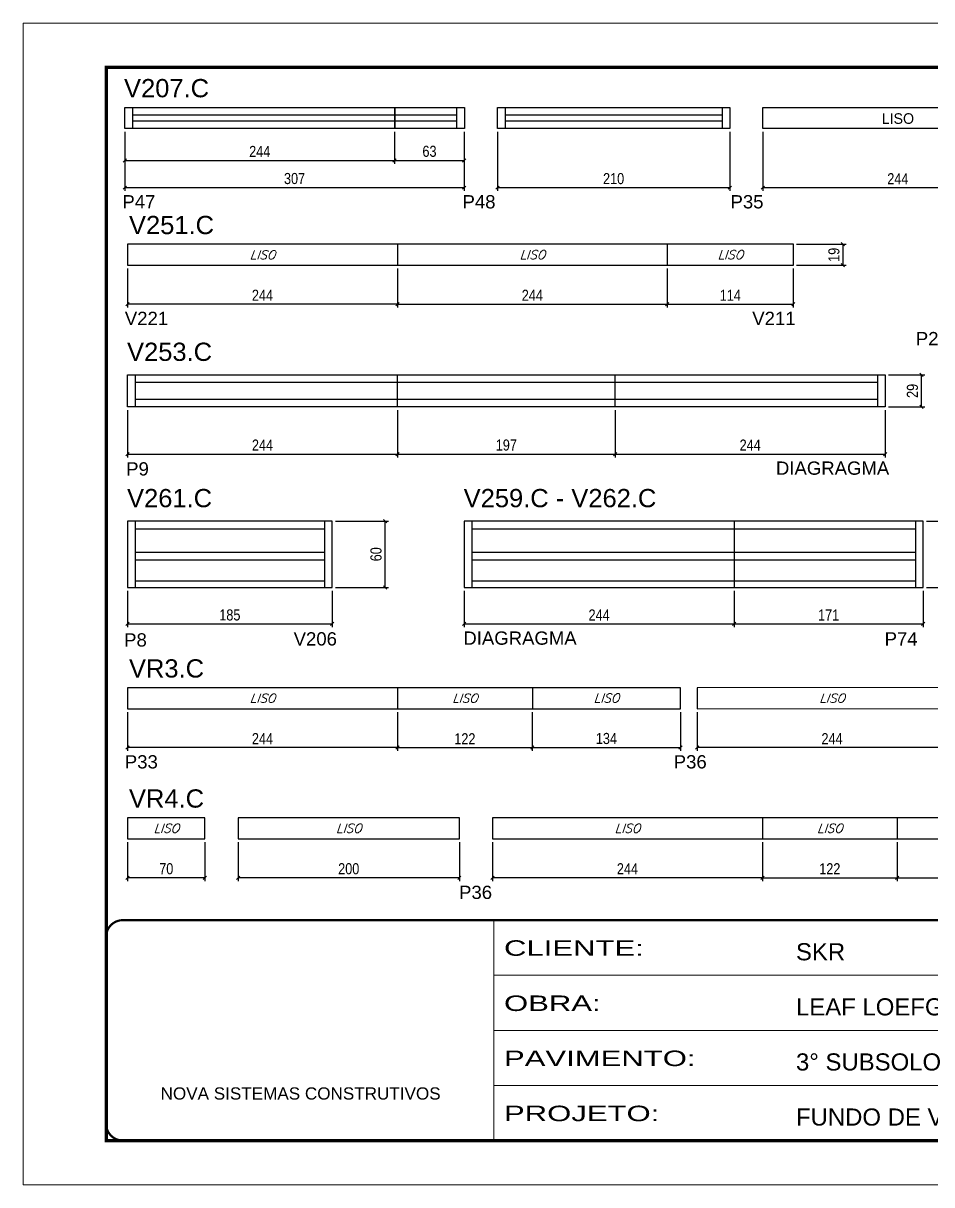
# Model space of a CAD drawing. Header units: millimetres. Extents: x 1959 to 8212, y 239 to 4735.
# Drawn here: x 6727 to 7549, y 2537 to 3587 of the extents above; entities that cross this region are included whole.
import ezdxf
from ezdxf.enums import TextEntityAlignment as Align

# ---------------------------------------------------------------- set-up
doc = ezdxf.new("R2010")
doc.units = ezdxf.units.MM
doc.linetypes.add('CONTINUO', pattern=[0])
doc.linetypes.add('DASHED', pattern=[0.75, 0.5, -0.25])
for name, color, linetype in [('5', 5, 'Continuous'), ('COTA', 241, 'Continuous'), ('NOMENCLATURA', 7, 'Continuous'), ('Painéis', 200, 'Continuous'), ('SARR_2.2x7', 40, 'Continuous'), ('texto', 7, 'Continuous')]:
    doc.layers.add(name, color=color, linetype=linetype)
for name, color, linetype, lineweight in [('CARIMBO', 255, 'Continuous', 9), ('Folhas', 255, 'Continuous', 9), ('SARRAFO DE PRESSAO', 251, 'DASHED', 9)]:
    doc.layers.add(name, color=color, linetype=linetype, lineweight=lineweight)
doc.styles.add('ARIAL', font='arial.ttf')
doc.styles.add('COTA TECNICA', font='techl___.ttf', dxfattribs={"height": 10})
doc.styles.add('COTA TECNICA-50', font='techl___.ttf', dxfattribs={"height": 10})
doc.styles.add('ROMANS', font='romans.shx')
doc.styles.get("Standard").update_dxf_attribs({"font": 'arial.ttf'})
doc.styles.add('Tecnologia', font='')
doc.styles.get('Tecnologia').set_extended_font_data('Forgotten Futurist')
doc.dimstyles.new('COTA PAINEL-50', dxfattribs={"dimtxt": 10, "dimasz": 3, "dimexe": 3, "dimexo": 3, "dimgap": 3, "dimtad": 1, "dimdec": 1, "dimzin": 12, "dimdsep": 46, "dimtxsty": 'COTA TECNICA-50', "dimblk1": 'OBLIQUE', "dimblk2": 'OBLIQUE', "dimsah": 1, "dimcen": 0.9, "dimclrd": 4, "dimclre": 4, "dimclrt": 240, "dimadec": 1, "dimazin": 3, "dimtfac": 1, "dimtdec": 1, "dimtmove": 0, "dimatfit": 3, "dimfxl": 1, "dimtolj": 1, "dimtzin": 12, "dimarcsym": 0})
doc.dimstyles.new('PAINEL', dxfattribs={"dimtxt": 10, "dimasz": 3, "dimexe": 3, "dimexo": 3, "dimgap": 3, "dimtad": 1, "dimdec": 1, "dimzin": 12, "dimdsep": 46, "dimtxsty": 'COTA TECNICA', "dimblk1": 'OBLIQUE', "dimblk2": 'OBLIQUE', "dimsah": 1, "dimcen": 0.9, "dimclrd": 4, "dimclre": 4, "dimclrt": 240, "dimadec": 1, "dimazin": 3, "dimtfac": 1, "dimtdec": 1, "dimtmove": 0, "dimatfit": 3, "dimfxl": 1, "dimtolj": 1, "dimtzin": 12, "dimarcsym": 0})

# ---------------------------------------------------------------- blocks, each defined once
blk = doc.blocks.new('9999999999')
at = {"color": 30, "linetype": 'CONTINUO'}
for p, q in [((98564.6, 34230.2), (98564.6, 34429.4)), ((98564.6, 34379.6), (99584, 34379.6)), ((98564.6, 34329.8), (99488, 34329.8)), ((98564.6, 34280), (99488, 34280))]:
    blk.add_line(p, q, dxfattribs=at)
at = {"color": 30, "linetype": 'CONTINUO', "const_width": 2}
blk.add_lwpolyline([(99584, 34230.2), (99584, 34414.4, 0.414214), (99569, 34429.4), (98229, 34429.4, 0.414214), (98214, 34414.4), (98214, 34245.2, 0.414214), (98229, 34230.2), (99584, 34230.2)], format="xyb", dxfattribs=at)
at = {"layer": 'Folhas'}
blk.add_lwpolyline([(98139, 34190.2), (99624, 34190.2), (99624, 35240.2), (98139, 35240.2)], close=True, dxfattribs=at)
at = {"layer": 'Folhas', "color": 30, "const_width": 3}
blk.add_lwpolyline([(98214, 34230.2), (99584, 34230.2), (99584, 35200.2), (98214, 35200.2)], close=True, dxfattribs=at)
at = {"color": 7, "linetype": 'Continuous', "ltscale": 5, "style": 'ARIAL'}
for s, height, p in [('SKR', 15.48, (98837.7, 34393.1)), ('LEAF LOEFGREN', 15.483, (98837.7, 34343.3)), ('3° SUBSOLO', 15.48, (98837.7, 34293.5)), ('NOVA SISTEMAS CONSTRUTIVOS', 11.059, (98263.2, 34267.2)), ('FUNDO DE VIGAS', 15.483, (98837.7, 34243.7))]:
    blk.add_text(s, height=height, dxfattribs=at).set_placement(p)
at = {"layer": 'Folhas', "color": 7, "style": 'Tecnologia', "width": 1.5}
for s, p in [('CLIENTE:', (98573.7, 34397.2)), ('OBRA:', (98573.7, 34347.3)), ('PAVIMENTO:', (98573.7, 34297.5)), ('PROJETO:', (98573.7, 34247.7))]:
    blk.add_text(s, height=14, dxfattribs=at).set_placement(p)
blk = doc.blocks.new('_Oblique')
at = {"color": 0, "linetype": 'ByBlock', "lineweight": -2}
blk.add_line((-0.5, -0.5), (0.5, 0.5), dxfattribs=at)
blk = doc.blocks.new('*D100')
at = {"layer": 'COTA', "color": 4, "linetype": 'ByBlock', "lineweight": -2, "transparency": 16777216}
for p, q in [((7156.1, 3488.5), (7156.1, 3435)), ((7366.1, 3488.5), (7366.1, 3435)), ((7156.1, 3438), (7366.1, 3438))]:
    blk.add_line(p, q, dxfattribs=at)
at = {"layer": 'Defpoints', "color": 0, "linetype": 'ByBlock', "transparency": 16777216}
for p in [(7156.1, 3491.5), (7366.1, 3491.5), (7366.1, 3438)]:
    blk.add_point(p, dxfattribs=at)
at = {"layer": 'COTA', "color": 4, "linetype": 'ByBlock', "lineweight": -2, "transparency": 16777216, "xscale": 3, "yscale": 3, "zscale": 3, "rotation": 180}
blk.add_blockref('_Oblique', (7156.1, 3438), dxfattribs=at)
at = {"layer": 'COTA', "color": 4, "linetype": 'ByBlock', "lineweight": -2, "transparency": 16777216, "xscale": 3, "yscale": 3, "zscale": 3}
blk.add_blockref('_Oblique', (7366.1, 3438), dxfattribs=at)
at = {"layer": 'COTA', "color": 240, "linetype": 'ByBlock', "transparency": 16777216, "insert": (7261.1, 3446.1), "char_height": 10, "attachment_point": 5, "style": 'COTA TECNICA-50'}
blk.add_mtext('\\A1;210', dxfattribs=at)
blk = doc.blocks.new('*D101')
at = {"layer": 'COTA', "color": 4, "linetype": 'ByBlock', "lineweight": -2, "transparency": 16777216}
for p, q in [((7396.1, 3488.5), (7396.1, 3435)), ((7640.1, 3488.5), (7640.1, 3435)), ((7396.1, 3438), (7640.1, 3438))]:
    blk.add_line(p, q, dxfattribs=at)
at = {"layer": 'Defpoints', "color": 0, "linetype": 'ByBlock', "transparency": 16777216}
for p in [(7396.1, 3491.5), (7640.1, 3491.5), (7640.1, 3438)]:
    blk.add_point(p, dxfattribs=at)
at = {"layer": 'COTA', "color": 4, "linetype": 'ByBlock', "lineweight": -2, "transparency": 16777216, "xscale": 3, "yscale": 3, "zscale": 3, "rotation": 180}
blk.add_blockref('_Oblique', (7396.1, 3438), dxfattribs=at)
at = {"layer": 'COTA', "color": 4, "linetype": 'ByBlock', "lineweight": -2, "transparency": 16777216, "xscale": 3, "yscale": 3, "zscale": 3}
blk.add_blockref('_Oblique', (7640.1, 3438), dxfattribs=at)
at = {"layer": 'COTA', "color": 240, "linetype": 'ByBlock', "transparency": 16777216, "insert": (7518.1, 3446.1), "char_height": 10, "attachment_point": 5, "style": 'COTA TECNICA-50'}
blk.add_mtext('\\A1;244', dxfattribs=at)
blk = doc.blocks.new('*D103')
at = {"layer": 'COTA', "color": 4, "linetype": 'ByBlock', "lineweight": -2, "transparency": 16777216}
for p, q in [((6819.1, 3488.5), (6819.1, 3459.6)), ((7063.1, 3488.5), (7063.1, 3459.6)), ((6819.1, 3462.6), (7063.1, 3462.6))]:
    blk.add_line(p, q, dxfattribs=at)
at = {"layer": 'Defpoints', "color": 0, "linetype": 'ByBlock', "transparency": 16777216}
for p in [(6819.1, 3491.5), (7063.1, 3491.5), (7063.1, 3462.6)]:
    blk.add_point(p, dxfattribs=at)
at = {"layer": 'COTA', "color": 4, "linetype": 'ByBlock', "lineweight": -2, "transparency": 16777216, "xscale": 3, "yscale": 3, "zscale": 3, "rotation": 180}
blk.add_blockref('_Oblique', (6819.1, 3462.6), dxfattribs=at)
at = {"layer": 'COTA', "color": 4, "linetype": 'ByBlock', "lineweight": -2, "transparency": 16777216, "xscale": 3, "yscale": 3, "zscale": 3}
blk.add_blockref('_Oblique', (7063.1, 3462.6), dxfattribs=at)
at = {"layer": 'COTA', "color": 240, "linetype": 'ByBlock', "transparency": 16777216, "insert": (6941.1, 3470.7), "char_height": 10, "attachment_point": 5, "style": 'COTA TECNICA-50'}
blk.add_mtext('\\A1;244', dxfattribs=at)
blk = doc.blocks.new('*D104')
at = {"layer": 'COTA', "color": 4, "linetype": 'ByBlock', "lineweight": -2, "transparency": 16777216}
for p, q in [((7063.1, 3488.5), (7063.1, 3459.6)), ((7126.1, 3488.5), (7126.1, 3459.6)), ((7063.1, 3462.6), (7126.1, 3462.6))]:
    blk.add_line(p, q, dxfattribs=at)
at = {"layer": 'Defpoints', "color": 0, "linetype": 'ByBlock', "transparency": 16777216}
for p in [(7063.1, 3491.5), (7126.1, 3491.5), (7126.1, 3462.6)]:
    blk.add_point(p, dxfattribs=at)
at = {"layer": 'COTA', "color": 4, "linetype": 'ByBlock', "lineweight": -2, "transparency": 16777216, "xscale": 3, "yscale": 3, "zscale": 3, "rotation": 180}
blk.add_blockref('_Oblique', (7063.1, 3462.6), dxfattribs=at)
at = {"layer": 'COTA', "color": 4, "linetype": 'ByBlock', "lineweight": -2, "transparency": 16777216, "xscale": 3, "yscale": 3, "zscale": 3}
blk.add_blockref('_Oblique', (7126.1, 3462.6), dxfattribs=at)
at = {"layer": 'COTA', "color": 240, "linetype": 'ByBlock', "transparency": 16777216, "insert": (7094.6, 3470.8), "char_height": 10, "attachment_point": 5, "style": 'COTA TECNICA-50'}
blk.add_mtext('\\A1;63', dxfattribs=at)
blk = doc.blocks.new('*D106')
at = {"layer": 'COTA', "color": 4, "lineweight": -2, "transparency": 16777216}
for p, q in [((6819.1, 3488.5), (6819.1, 3435)), ((7126.1, 3488.5), (7126.1, 3435)), ((6819.1, 3438), (7126.1, 3438))]:
    blk.add_line(p, q, dxfattribs=at)
at = {"layer": 'Defpoints', "color": 0, "transparency": 16777216}
for p in [(6819.1, 3491.5), (7126.1, 3491.5), (7126.1, 3438)]:
    blk.add_point(p, dxfattribs=at)
at = {"layer": 'COTA', "color": 4, "lineweight": -2, "transparency": 16777216, "xscale": 3, "yscale": 3, "zscale": 3, "rotation": 180}
blk.add_blockref('_Oblique', (6819.1, 3438), dxfattribs=at)
at = {"layer": 'COTA', "color": 4, "lineweight": -2, "transparency": 16777216, "xscale": 3, "yscale": 3, "zscale": 3}
blk.add_blockref('_Oblique', (7126.1, 3438), dxfattribs=at)
at = {"layer": 'COTA', "color": 240, "transparency": 16777216, "insert": (6972.6, 3446.2), "char_height": 10, "attachment_point": 5, "style": 'COTA TECNICA'}
blk.add_mtext('\\A1;307', dxfattribs=at)
blk = doc.blocks.new('*D118')
at = {"layer": 'COTA', "color": 4, "lineweight": -2, "transparency": 16777216}
for p, q in [((6821.6, 3364.8), (6821.6, 3329.6)), ((7065.6, 3364.8), (7065.6, 3329.6)), ((7065.6, 3332.6), (6821.6, 3332.6))]:
    blk.add_line(p, q, dxfattribs=at)
at = {"layer": 'Defpoints', "color": 0, "transparency": 16777216}
for p in [(6821.6, 3367.8), (7065.6, 3367.8), (6821.6, 3332.6)]:
    blk.add_point(p, dxfattribs=at)
at = {"layer": 'COTA', "color": 4, "lineweight": -2, "transparency": 16777216, "xscale": 3, "yscale": 3, "zscale": 3, "rotation": 180}
blk.add_blockref('_Oblique', (6821.6, 3332.6), dxfattribs=at)
at = {"layer": 'COTA', "color": 4, "lineweight": -2, "transparency": 16777216, "xscale": 3, "yscale": 3, "zscale": 3}
blk.add_blockref('_Oblique', (7065.6, 3332.6), dxfattribs=at)
at = {"layer": 'COTA', "color": 240, "transparency": 16777216, "insert": (6943.6, 3340.7), "char_height": 10, "attachment_point": 5, "style": 'COTA TECNICA'}
blk.add_mtext('\\A1;244', dxfattribs=at)
blk = doc.blocks.new('*D119')
at = {"layer": 'COTA', "color": 4, "lineweight": -2, "transparency": 16777216}
for p, q in [((7065.6, 3364.8), (7065.6, 3329.6)), ((7309.6, 3364.8), (7309.6, 3329.6)), ((7065.6, 3332.6), (7309.6, 3332.6))]:
    blk.add_line(p, q, dxfattribs=at)
at = {"layer": 'Defpoints', "color": 0, "transparency": 16777216}
for p in [(7065.6, 3367.8), (7309.6, 3367.8), (7309.6, 3332.6)]:
    blk.add_point(p, dxfattribs=at)
at = {"layer": 'COTA', "color": 4, "lineweight": -2, "transparency": 16777216, "xscale": 3, "yscale": 3, "zscale": 3, "rotation": 180}
blk.add_blockref('_Oblique', (7065.6, 3332.6), dxfattribs=at)
at = {"layer": 'COTA', "color": 4, "lineweight": -2, "transparency": 16777216, "xscale": 3, "yscale": 3, "zscale": 3}
blk.add_blockref('_Oblique', (7309.6, 3332.6), dxfattribs=at)
at = {"layer": 'COTA', "color": 240, "transparency": 16777216, "insert": (7187.6, 3340.7), "char_height": 10, "attachment_point": 5, "style": 'COTA TECNICA'}
blk.add_mtext('\\A1;244', dxfattribs=at)
blk = doc.blocks.new('*D120')
at = {"layer": 'COTA', "color": 4, "lineweight": -2, "transparency": 16777216}
for p, q in [((7309.6, 3364.8), (7309.6, 3329.6)), ((7423.6, 3364.8), (7423.6, 3329.6)), ((7309.6, 3332.6), (7423.6, 3332.6))]:
    blk.add_line(p, q, dxfattribs=at)
at = {"layer": 'Defpoints', "color": 0, "transparency": 16777216}
for p in [(7309.6, 3367.8), (7423.6, 3367.8), (7423.6, 3332.6)]:
    blk.add_point(p, dxfattribs=at)
at = {"layer": 'COTA', "color": 4, "lineweight": -2, "transparency": 16777216, "xscale": 3, "yscale": 3, "zscale": 3, "rotation": 180}
blk.add_blockref('_Oblique', (7309.6, 3332.6), dxfattribs=at)
at = {"layer": 'COTA', "color": 4, "lineweight": -2, "transparency": 16777216, "xscale": 3, "yscale": 3, "zscale": 3}
blk.add_blockref('_Oblique', (7423.6, 3332.6), dxfattribs=at)
at = {"layer": 'COTA', "color": 240, "transparency": 16777216, "insert": (7366.6, 3340.7), "char_height": 10, "attachment_point": 5, "style": 'COTA TECNICA'}
blk.add_mtext('\\A1;114', dxfattribs=at)
blk = doc.blocks.new('*D121')
at = {"layer": 'COTA', "color": 4, "lineweight": -2, "transparency": 16777216}
for p, q in [((7426.6, 3386.8), (7471.4, 3386.8)), ((7468.4, 3386.8), (7468.4, 3367.8)), ((7426.6, 3367.8), (7471.4, 3367.8))]:
    blk.add_line(p, q, dxfattribs=at)
at = {"layer": 'Defpoints', "color": 0, "transparency": 16777216}
for p in [(7423.6, 3386.8), (7423.6, 3367.8), (7468.4, 3367.8)]:
    blk.add_point(p, dxfattribs=at)
at = {"layer": 'COTA', "color": 4, "lineweight": -2, "transparency": 16777216, "xscale": 3, "yscale": 3, "zscale": 3}
for p, rotation in [((7468.4, 3386.8), 90), ((7468.4, 3367.8), 270)]:
    blk.add_blockref('_Oblique', p, dxfattribs=dict(at, rotation=rotation))
at = {"layer": 'COTA', "color": 240, "transparency": 16777216, "insert": (7460.3, 3377.3), "char_height": 10, "attachment_point": 5, "rotation": 90, "style": 'COTA TECNICA'}
blk.add_mtext('\\A1;19', dxfattribs=at)
blk = doc.blocks.new('*D128')
at = {"layer": 'COTA', "color": 4, "lineweight": -2, "transparency": 16777216}
for p, q in [((7509.6, 3268.8), (7542.4, 3268.8)), ((7539.4, 3239.8), (7539.4, 3268.8)), ((7509.6, 3239.8), (7542.4, 3239.8))]:
    blk.add_line(p, q, dxfattribs=at)
at = {"layer": 'Defpoints', "color": 0, "transparency": 16777216}
for p in [(7506.6, 3268.8), (7539.4, 3268.8), (7506.6, 3239.8)]:
    blk.add_point(p, dxfattribs=at)
at = {"layer": 'COTA', "color": 4, "lineweight": -2, "transparency": 16777216, "xscale": 3, "yscale": 3, "zscale": 3}
for p, rotation in [((7539.4, 3268.8), 90), ((7539.4, 3239.8), 270)]:
    blk.add_blockref('_Oblique', p, dxfattribs=dict(at, rotation=rotation))
at = {"layer": 'COTA', "color": 240, "transparency": 16777216, "insert": (7531.3, 3254.3), "char_height": 10, "attachment_point": 5, "rotation": 90, "style": 'COTA TECNICA'}
blk.add_mtext('\\A1;29', dxfattribs=at)
blk = doc.blocks.new('*D129')
at = {"layer": 'COTA', "color": 4, "lineweight": -2, "transparency": 16777216}
for p, q in [((6821.6, 3236.8), (6821.6, 3194.2)), ((7065.6, 3236.8), (7065.6, 3194.2)), ((6821.6, 3197.2), (7065.6, 3197.2))]:
    blk.add_line(p, q, dxfattribs=at)
at = {"layer": 'Defpoints', "color": 0, "transparency": 16777216}
for p in [(6821.6, 3239.8), (7065.6, 3239.8), (7065.6, 3197.2)]:
    blk.add_point(p, dxfattribs=at)
at = {"layer": 'COTA', "color": 4, "lineweight": -2, "transparency": 16777216, "xscale": 3, "yscale": 3, "zscale": 3, "rotation": 180}
blk.add_blockref('_Oblique', (6821.6, 3197.2), dxfattribs=at)
at = {"layer": 'COTA', "color": 4, "lineweight": -2, "transparency": 16777216, "xscale": 3, "yscale": 3, "zscale": 3}
blk.add_blockref('_Oblique', (7065.6, 3197.2), dxfattribs=at)
at = {"layer": 'COTA', "color": 240, "transparency": 16777216, "insert": (6943.6, 3205.3), "char_height": 10, "attachment_point": 5, "style": 'COTA TECNICA'}
blk.add_mtext('\\A1;244', dxfattribs=at)
blk = doc.blocks.new('*D131')
at = {"layer": 'COTA', "color": 4, "lineweight": -2, "transparency": 16777216}
for p, q in [((7065.6, 3236.8), (7065.6, 3194.2)), ((7262.6, 3236.8), (7262.6, 3194.2)), ((7065.6, 3197.2), (7262.6, 3197.2))]:
    blk.add_line(p, q, dxfattribs=at)
at = {"layer": 'Defpoints', "color": 0, "transparency": 16777216}
for p in [(7065.6, 3239.8), (7262.6, 3239.8), (7262.6, 3197.2)]:
    blk.add_point(p, dxfattribs=at)
at = {"layer": 'COTA', "color": 4, "lineweight": -2, "transparency": 16777216, "xscale": 3, "yscale": 3, "zscale": 3, "rotation": 180}
blk.add_blockref('_Oblique', (7065.6, 3197.2), dxfattribs=at)
at = {"layer": 'COTA', "color": 4, "lineweight": -2, "transparency": 16777216, "xscale": 3, "yscale": 3, "zscale": 3}
blk.add_blockref('_Oblique', (7262.6, 3197.2), dxfattribs=at)
at = {"layer": 'COTA', "color": 240, "transparency": 16777216, "insert": (7164.1, 3205.3), "char_height": 10, "attachment_point": 5, "style": 'COTA TECNICA'}
blk.add_mtext('\\A1;197', dxfattribs=at)
blk = doc.blocks.new('*D132')
at = {"layer": 'COTA', "color": 4, "lineweight": -2, "transparency": 16777216}
for p, q in [((7262.6, 3236.8), (7262.6, 3194.2)), ((7506.6, 3236.8), (7506.6, 3194.2)), ((7262.6, 3197.2), (7506.6, 3197.2))]:
    blk.add_line(p, q, dxfattribs=at)
at = {"layer": 'Defpoints', "color": 0, "transparency": 16777216}
for p in [(7262.6, 3239.8), (7506.6, 3239.8), (7506.6, 3197.2)]:
    blk.add_point(p, dxfattribs=at)
at = {"layer": 'COTA', "color": 4, "lineweight": -2, "transparency": 16777216, "xscale": 3, "yscale": 3, "zscale": 3, "rotation": 180}
blk.add_blockref('_Oblique', (7262.6, 3197.2), dxfattribs=at)
at = {"layer": 'COTA', "color": 4, "lineweight": -2, "transparency": 16777216, "xscale": 3, "yscale": 3, "zscale": 3}
blk.add_blockref('_Oblique', (7506.6, 3197.2), dxfattribs=at)
at = {"layer": 'COTA', "color": 240, "transparency": 16777216, "insert": (7384.6, 3205.3), "char_height": 10, "attachment_point": 5, "style": 'COTA TECNICA'}
blk.add_mtext('\\A1;244', dxfattribs=at)
blk = doc.blocks.new('*D137')
at = {"layer": 'COTA', "color": 4, "lineweight": -2, "transparency": 16777216}
for p, q in [((7009.6, 3136.6), (7057.4, 3136.6)), ((7054.4, 3076.6), (7054.4, 3136.6)), ((7009.6, 3076.6), (7057.4, 3076.6))]:
    blk.add_line(p, q, dxfattribs=at)
at = {"layer": 'Defpoints', "color": 0, "transparency": 16777216}
for p in [(7006.6, 3136.6), (7054.4, 3136.6), (7006.6, 3076.6)]:
    blk.add_point(p, dxfattribs=at)
at = {"layer": 'COTA', "color": 4, "lineweight": -2, "transparency": 16777216, "xscale": 3, "yscale": 3, "zscale": 3}
for p, rotation in [((7054.4, 3136.6), 90), ((7054.4, 3076.6), 270)]:
    blk.add_blockref('_Oblique', p, dxfattribs=dict(at, rotation=rotation))
at = {"layer": 'COTA', "color": 240, "transparency": 16777216, "insert": (7046.3, 3106.6), "char_height": 10, "attachment_point": 5, "rotation": 90, "style": 'COTA TECNICA'}
blk.add_mtext('\\A1;60', dxfattribs=at)
blk = doc.blocks.new('*D138')
at = {"layer": 'COTA', "color": 4, "linetype": 'ByBlock', "lineweight": -2, "transparency": 16777216}
for p, q in [((6821.6, 3073.6), (6821.6, 3040.6)), ((7006.6, 3073.6), (7006.6, 3040.6)), ((6821.6, 3043.6), (7006.6, 3043.6))]:
    blk.add_line(p, q, dxfattribs=at)
at = {"layer": 'Defpoints', "color": 0, "linetype": 'ByBlock', "transparency": 16777216}
for p in [(6821.6, 3076.6), (7006.6, 3076.6), (7006.6, 3043.6)]:
    blk.add_point(p, dxfattribs=at)
at = {"layer": 'COTA', "color": 4, "linetype": 'ByBlock', "lineweight": -2, "transparency": 16777216, "xscale": 3, "yscale": 3, "zscale": 3, "rotation": 180}
blk.add_blockref('_Oblique', (6821.6, 3043.6), dxfattribs=at)
at = {"layer": 'COTA', "color": 4, "linetype": 'ByBlock', "lineweight": -2, "transparency": 16777216, "xscale": 3, "yscale": 3, "zscale": 3}
blk.add_blockref('_Oblique', (7006.6, 3043.6), dxfattribs=at)
at = {"layer": 'COTA', "color": 240, "linetype": 'ByBlock', "transparency": 16777216, "insert": (6914.1, 3051.7), "char_height": 10, "attachment_point": 5, "style": 'COTA TECNICA-50'}
blk.add_mtext('\\A1;185', dxfattribs=at)
blk = doc.blocks.new('*D139')
at = {"layer": 'COTA', "color": 4, "lineweight": -2, "transparency": 16777216}
for p, q in [((7544, 3136.6), (7591.7, 3136.6)), ((7588.7, 3076.6), (7588.7, 3136.6)), ((7544, 3076.6), (7591.7, 3076.6))]:
    blk.add_line(p, q, dxfattribs=at)
at = {"layer": 'Defpoints', "color": 0, "transparency": 16777216}
for p in [(7541, 3136.6), (7588.7, 3136.6), (7541, 3076.6)]:
    blk.add_point(p, dxfattribs=at)
at = {"layer": 'COTA', "color": 4, "lineweight": -2, "transparency": 16777216, "xscale": 3, "yscale": 3, "zscale": 3}
for p, rotation in [((7588.7, 3136.6), 90), ((7588.7, 3076.6), 270)]:
    blk.add_blockref('_Oblique', p, dxfattribs=dict(at, rotation=rotation))
at = {"layer": 'COTA', "color": 240, "transparency": 16777216, "insert": (7580.6, 3106.6), "char_height": 10, "attachment_point": 5, "rotation": 90, "style": 'COTA TECNICA'}
blk.add_mtext('\\A1;60', dxfattribs=at)
blk = doc.blocks.new('*D140')
at = {"layer": 'COTA', "color": 4, "linetype": 'ByBlock', "lineweight": -2, "transparency": 16777216}
for p, q in [((7126, 3073.6), (7126, 3040.6)), ((7370, 3073.6), (7370, 3040.6)), ((7126, 3043.6), (7370, 3043.6))]:
    blk.add_line(p, q, dxfattribs=at)
at = {"layer": 'Defpoints', "color": 0, "linetype": 'ByBlock', "transparency": 16777216}
for p in [(7126, 3076.6), (7370, 3076.6), (7370, 3043.6)]:
    blk.add_point(p, dxfattribs=at)
at = {"layer": 'COTA', "color": 4, "linetype": 'ByBlock', "lineweight": -2, "transparency": 16777216, "xscale": 3, "yscale": 3, "zscale": 3, "rotation": 180}
blk.add_blockref('_Oblique', (7126, 3043.6), dxfattribs=at)
at = {"layer": 'COTA', "color": 4, "linetype": 'ByBlock', "lineweight": -2, "transparency": 16777216, "xscale": 3, "yscale": 3, "zscale": 3}
blk.add_blockref('_Oblique', (7370, 3043.6), dxfattribs=at)
at = {"layer": 'COTA', "color": 240, "linetype": 'ByBlock', "transparency": 16777216, "insert": (7248, 3051.7), "char_height": 10, "attachment_point": 5, "style": 'COTA TECNICA-50'}
blk.add_mtext('\\A1;244', dxfattribs=at)
blk = doc.blocks.new('*D141')
at = {"layer": 'COTA', "color": 4, "lineweight": -2, "transparency": 16777216}
for p, q in [((7370, 3073.6), (7370, 3040.6)), ((7541, 3073.6), (7541, 3040.6)), ((7370, 3043.6), (7541, 3043.6))]:
    blk.add_line(p, q, dxfattribs=at)
at = {"layer": 'Defpoints', "color": 0, "transparency": 16777216}
for p in [(7370, 3076.6), (7541, 3076.6), (7541, 3043.6)]:
    blk.add_point(p, dxfattribs=at)
at = {"layer": 'COTA', "color": 4, "lineweight": -2, "transparency": 16777216, "xscale": 3, "yscale": 3, "zscale": 3, "rotation": 180}
blk.add_blockref('_Oblique', (7370, 3043.6), dxfattribs=at)
at = {"layer": 'COTA', "color": 4, "lineweight": -2, "transparency": 16777216, "xscale": 3, "yscale": 3, "zscale": 3}
blk.add_blockref('_Oblique', (7541, 3043.6), dxfattribs=at)
at = {"layer": 'COTA', "color": 240, "transparency": 16777216, "insert": (7455.5, 3051.7), "char_height": 10, "attachment_point": 5, "style": 'COTA TECNICA'}
blk.add_mtext('\\A1;171', dxfattribs=at)
blk = doc.blocks.new('*D146')
at = {"layer": 'COTA', "color": 4, "lineweight": -2, "transparency": 16777216}
for p, q in [((6821.6, 2964), (6821.6, 2928.8)), ((7065.6, 2964), (7065.6, 2928.8)), ((7065.6, 2931.8), (6821.6, 2931.8))]:
    blk.add_line(p, q, dxfattribs=at)
at = {"layer": 'Defpoints', "color": 0, "transparency": 16777216}
for p in [(6821.6, 2967), (7065.6, 2967), (6821.6, 2931.8)]:
    blk.add_point(p, dxfattribs=at)
at = {"layer": 'COTA', "color": 4, "lineweight": -2, "transparency": 16777216, "xscale": 3, "yscale": 3, "zscale": 3, "rotation": 180}
blk.add_blockref('_Oblique', (6821.6, 2931.8), dxfattribs=at)
at = {"layer": 'COTA', "color": 4, "lineweight": -2, "transparency": 16777216, "xscale": 3, "yscale": 3, "zscale": 3}
blk.add_blockref('_Oblique', (7065.6, 2931.8), dxfattribs=at)
at = {"layer": 'COTA', "color": 240, "transparency": 16777216, "insert": (6943.6, 2939.9), "char_height": 10, "attachment_point": 5, "style": 'COTA TECNICA'}
blk.add_mtext('\\A1;244', dxfattribs=at)
blk = doc.blocks.new('*D147')
at = {"layer": 'COTA', "color": 4, "lineweight": -2, "transparency": 16777216}
for p, q in [((7065.6, 2964), (7065.6, 2928.8)), ((7187.6, 2964), (7187.6, 2928.8)), ((7065.6, 2931.8), (7187.6, 2931.8))]:
    blk.add_line(p, q, dxfattribs=at)
at = {"layer": 'Defpoints', "color": 0, "transparency": 16777216}
for p in [(7065.6, 2967), (7187.6, 2967), (7187.6, 2931.8)]:
    blk.add_point(p, dxfattribs=at)
at = {"layer": 'COTA', "color": 4, "lineweight": -2, "transparency": 16777216, "xscale": 3, "yscale": 3, "zscale": 3, "rotation": 180}
blk.add_blockref('_Oblique', (7065.6, 2931.8), dxfattribs=at)
at = {"layer": 'COTA', "color": 4, "lineweight": -2, "transparency": 16777216, "xscale": 3, "yscale": 3, "zscale": 3}
blk.add_blockref('_Oblique', (7187.6, 2931.8), dxfattribs=at)
at = {"layer": 'COTA', "color": 240, "transparency": 16777216, "insert": (7126.6, 2939.8), "char_height": 10, "attachment_point": 5, "style": 'COTA TECNICA'}
blk.add_mtext('\\A1;122', dxfattribs=at)
blk = doc.blocks.new('*D148')
at = {"layer": 'COTA', "color": 4, "lineweight": -2, "transparency": 16777216}
for p, q in [((7187.6, 2964), (7187.6, 2928.8)), ((7321.6, 2964), (7321.6, 2928.8)), ((7187.6, 2931.8), (7321.6, 2931.8))]:
    blk.add_line(p, q, dxfattribs=at)
at = {"layer": 'Defpoints', "color": 0, "transparency": 16777216}
for p in [(7187.6, 2967), (7321.6, 2967), (7321.6, 2931.8)]:
    blk.add_point(p, dxfattribs=at)
at = {"layer": 'COTA', "color": 4, "lineweight": -2, "transparency": 16777216, "xscale": 3, "yscale": 3, "zscale": 3, "rotation": 180}
blk.add_blockref('_Oblique', (7187.6, 2931.8), dxfattribs=at)
at = {"layer": 'COTA', "color": 4, "lineweight": -2, "transparency": 16777216, "xscale": 3, "yscale": 3, "zscale": 3}
blk.add_blockref('_Oblique', (7321.6, 2931.8), dxfattribs=at)
at = {"layer": 'COTA', "color": 240, "transparency": 16777216, "insert": (7254.6, 2940), "char_height": 10, "attachment_point": 5, "style": 'COTA TECNICA'}
blk.add_mtext('\\A1;134', dxfattribs=at)
blk = doc.blocks.new('*D149')
at = {"layer": 'COTA', "color": 4, "lineweight": -2, "transparency": 16777216}
for p, q in [((7336.6, 2964), (7336.6, 2928.8)), ((7580.6, 2964), (7580.6, 2928.8)), ((7580.6, 2931.8), (7336.6, 2931.8))]:
    blk.add_line(p, q, dxfattribs=at)
at = {"layer": 'Defpoints', "color": 0, "transparency": 16777216}
for p in [(7336.6, 2967), (7580.6, 2967), (7336.6, 2931.8)]:
    blk.add_point(p, dxfattribs=at)
at = {"layer": 'COTA', "color": 4, "lineweight": -2, "transparency": 16777216, "xscale": 3, "yscale": 3, "zscale": 3, "rotation": 180}
blk.add_blockref('_Oblique', (7336.6, 2931.8), dxfattribs=at)
at = {"layer": 'COTA', "color": 4, "lineweight": -2, "transparency": 16777216, "xscale": 3, "yscale": 3, "zscale": 3}
blk.add_blockref('_Oblique', (7580.6, 2931.8), dxfattribs=at)
at = {"layer": 'COTA', "color": 240, "transparency": 16777216, "insert": (7458.6, 2939.9), "char_height": 10, "attachment_point": 5, "style": 'COTA TECNICA'}
blk.add_mtext('\\A1;244', dxfattribs=at)
blk = doc.blocks.new('*D157')
at = {"layer": 'COTA', "color": 4, "lineweight": -2, "transparency": 16777216}
for p, q in [((6821.6, 2846.4), (6821.6, 2811.2)), ((6891.6, 2846.4), (6891.6, 2811.2)), ((6891.6, 2814.2), (6821.6, 2814.2))]:
    blk.add_line(p, q, dxfattribs=at)
at = {"layer": 'Defpoints', "color": 0, "transparency": 16777216}
for p in [(6821.6, 2849.4), (6891.6, 2849.4), (6821.6, 2814.2)]:
    blk.add_point(p, dxfattribs=at)
at = {"layer": 'COTA', "color": 4, "lineweight": -2, "transparency": 16777216, "xscale": 3, "yscale": 3, "zscale": 3, "rotation": 180}
blk.add_blockref('_Oblique', (6821.6, 2814.2), dxfattribs=at)
at = {"layer": 'COTA', "color": 4, "lineweight": -2, "transparency": 16777216, "xscale": 3, "yscale": 3, "zscale": 3}
blk.add_blockref('_Oblique', (6891.6, 2814.2), dxfattribs=at)
at = {"layer": 'COTA', "color": 240, "transparency": 16777216, "insert": (6856.6, 2822.3), "char_height": 10, "attachment_point": 5, "style": 'COTA TECNICA'}
blk.add_mtext('\\A1;70', dxfattribs=at)
blk = doc.blocks.new('*D158')
at = {"layer": 'COTA', "color": 4, "lineweight": -2, "transparency": 16777216}
for p, q in [((6921.6, 2846.4), (6921.6, 2811.2)), ((7121.6, 2846.4), (7121.6, 2811.2)), ((7121.6, 2814.2), (6921.6, 2814.2))]:
    blk.add_line(p, q, dxfattribs=at)
at = {"layer": 'Defpoints', "color": 0, "transparency": 16777216}
for p in [(6921.6, 2849.4), (7121.6, 2849.4), (6921.6, 2814.2)]:
    blk.add_point(p, dxfattribs=at)
at = {"layer": 'COTA', "color": 4, "lineweight": -2, "transparency": 16777216, "xscale": 3, "yscale": 3, "zscale": 3, "rotation": 180}
blk.add_blockref('_Oblique', (6921.6, 2814.2), dxfattribs=at)
at = {"layer": 'COTA', "color": 4, "lineweight": -2, "transparency": 16777216, "xscale": 3, "yscale": 3, "zscale": 3}
blk.add_blockref('_Oblique', (7121.6, 2814.2), dxfattribs=at)
at = {"layer": 'COTA', "color": 240, "transparency": 16777216, "insert": (7021.6, 2822.3), "char_height": 10, "attachment_point": 5, "style": 'COTA TECNICA'}
blk.add_mtext('\\A1;200', dxfattribs=at)
blk = doc.blocks.new('*D155')
at = {"layer": 'COTA', "color": 4, "lineweight": -2, "transparency": 16777216}
for p, q in [((7151.6, 2846.4), (7151.6, 2811.2)), ((7395.6, 2846.4), (7395.6, 2811.2)), ((7395.6, 2814.2), (7151.6, 2814.2))]:
    blk.add_line(p, q, dxfattribs=at)
at = {"layer": 'Defpoints', "color": 0, "transparency": 16777216}
for p in [(7151.6, 2849.4), (7395.6, 2849.4), (7151.6, 2814.2)]:
    blk.add_point(p, dxfattribs=at)
at = {"layer": 'COTA', "color": 4, "lineweight": -2, "transparency": 16777216, "xscale": 3, "yscale": 3, "zscale": 3, "rotation": 180}
blk.add_blockref('_Oblique', (7151.6, 2814.2), dxfattribs=at)
at = {"layer": 'COTA', "color": 4, "lineweight": -2, "transparency": 16777216, "xscale": 3, "yscale": 3, "zscale": 3}
blk.add_blockref('_Oblique', (7395.6, 2814.2), dxfattribs=at)
at = {"layer": 'COTA', "color": 240, "transparency": 16777216, "insert": (7273.6, 2822.3), "char_height": 10, "attachment_point": 5, "style": 'COTA TECNICA'}
blk.add_mtext('\\A1;244', dxfattribs=at)
blk = doc.blocks.new('*D159')
at = {"layer": 'COTA', "color": 4, "lineweight": -2, "transparency": 16777216}
for p, q in [((7395.6, 2846.4), (7395.6, 2811.2)), ((7517.6, 2846.4), (7517.6, 2811.2)), ((7395.6, 2814.2), (7517.6, 2814.2))]:
    blk.add_line(p, q, dxfattribs=at)
at = {"layer": 'Defpoints', "color": 0, "transparency": 16777216}
for p in [(7395.6, 2849.4), (7517.6, 2849.4), (7517.6, 2814.2)]:
    blk.add_point(p, dxfattribs=at)
at = {"layer": 'COTA', "color": 4, "lineweight": -2, "transparency": 16777216, "xscale": 3, "yscale": 3, "zscale": 3, "rotation": 180}
blk.add_blockref('_Oblique', (7395.6, 2814.2), dxfattribs=at)
at = {"layer": 'COTA', "color": 4, "lineweight": -2, "transparency": 16777216, "xscale": 3, "yscale": 3, "zscale": 3}
blk.add_blockref('_Oblique', (7517.6, 2814.2), dxfattribs=at)
at = {"layer": 'COTA', "color": 240, "transparency": 16777216, "insert": (7456.6, 2822.3), "char_height": 10, "attachment_point": 5, "style": 'COTA TECNICA'}
blk.add_mtext('\\A1;122', dxfattribs=at)
blk = doc.blocks.new('*D160')
at = {"layer": 'COTA', "color": 4, "lineweight": -2, "transparency": 16777216}
for p, q in [((7517.6, 2846.4), (7517.6, 2811.2)), ((7643.6, 2846.4), (7643.6, 2811.2)), ((7517.6, 2814.2), (7643.6, 2814.2))]:
    blk.add_line(p, q, dxfattribs=at)
at = {"layer": 'Defpoints', "color": 0, "transparency": 16777216}
for p in [(7517.6, 2849.4), (7643.6, 2849.4), (7643.6, 2814.2)]:
    blk.add_point(p, dxfattribs=at)
at = {"layer": 'COTA', "color": 4, "lineweight": -2, "transparency": 16777216, "xscale": 3, "yscale": 3, "zscale": 3, "rotation": 180}
blk.add_blockref('_Oblique', (7517.6, 2814.2), dxfattribs=at)
at = {"layer": 'COTA', "color": 4, "lineweight": -2, "transparency": 16777216, "xscale": 3, "yscale": 3, "zscale": 3}
blk.add_blockref('_Oblique', (7643.6, 2814.2), dxfattribs=at)
at = {"layer": 'COTA', "color": 240, "transparency": 16777216, "insert": (7580.6, 2822.3), "char_height": 10, "attachment_point": 5, "style": 'COTA TECNICA'}
blk.add_mtext('\\A1;126', dxfattribs=at)

msp = doc.modelspace()

# ---------------------------------------------------------------- linework, layer by layer
at = {"layer": 'Painéis', "linetype": 'ByBlock'}
for p, q in [((7423.62, 3386.82), (6821.62, 3386.82)), ((6821.62, 3386.82), (6821.62, 3367.82)), ((7065.62, 3386.82), (7065.62, 3367.82)), ((7309.62, 3386.82), (7309.62, 3367.82)), ((7423.62, 3367.82), (7423.62, 3386.82)), ((6821.62, 3367.82), (7423.62, 3367.82)), ((7065.62, 3239.82), (7065.62, 3268.82)), ((7262.62, 3239.82), (7262.62, 3268.82)), ((7125.98, 3136.56), (7125.98, 3076.56)), ((7540.98, 3136.56), (7125.98, 3136.56)), ((7369.98, 3136.56), (7369.98, 3076.56)), ((7540.98, 3076.56), (7540.98, 3136.56)), ((7125.98, 3076.56), (7540.98, 3076.56)), ((7321.62, 2985.98), (6821.62, 2985.98)), ((6821.62, 2985.98), (6821.62, 2966.98)), ((7065.62, 2985.98), (7065.62, 2966.98)), ((7187.62, 2985.98), (7187.62, 2966.98)), ((7321.62, 2966.98), (7321.62, 2985.98)), ((7836.61, 2986.27), (7336.62, 2985.98)), ((7336.62, 2985.98), (7336.62, 2966.98)), ((6821.62, 2966.98), (7321.62, 2966.98)), ((7336.62, 2966.98), (7836.61, 2967.27)), ((7643.62, 2868.39), (7151.62, 2868.39)), ((7151.62, 2868.39), (7151.62, 2849.39)), ((7395.62, 2868.39), (7395.62, 2849.39)), ((7517.62, 2868.39), (7517.62, 2849.39)), ((7151.62, 2849.39), (7643.62, 2849.39))]:
    msp.add_line(p, q, dxfattribs=at)
at = {"layer": 'Painéis'}
for points in [[(7063.14, 3491.53), (6819.14, 3491.53), (6819.14, 3510.53), (7063.14, 3510.53)], [(7063.14, 3510.53), (7126.14, 3510.53), (7126.14, 3491.53), (7063.14, 3491.53)], [(7366.14, 3491.53), (7156.14, 3491.53), (7156.14, 3510.53), (7366.14, 3510.53)], [(7640.14, 3491.53), (7396.14, 3491.53), (7396.14, 3510.53), (7640.14, 3510.53)]]:
    msp.add_lwpolyline(points, close=True, dxfattribs=at)
at = {"layer": 'Painéis', "linetype": 'ByBlock'}
for points in [[(6821.62, 3268.82), (7506.62, 3268.82), (7506.62, 3239.82), (6821.62, 3239.82)], [(6821.62, 3136.56), (6821.62, 3076.56), (7006.62, 3076.56), (7006.62, 3136.56)], [(6821.62, 2849.39), (6891.62, 2849.39), (6891.62, 2868.39), (6821.62, 2868.39)], [(6921.62, 2849.39), (7121.62, 2849.39), (7121.62, 2868.39), (6921.62, 2868.39)]]:
    msp.add_lwpolyline(points, close=True, dxfattribs=at)
at = {"layer": 'SARR_2.2x7', "linetype": 'Continuous'}
for p, q in [((6826.14, 3510.53), (6826.14, 3491.53)), ((7119.14, 3510.53), (7119.14, 3491.53)), ((7163.14, 3510.53), (7163.14, 3491.53)), ((7359.14, 3510.53), (7359.14, 3491.53)), ((7119.14, 3503.53), (6826.14, 3503.53)), ((6826.14, 3498.53), (7119.14, 3498.53)), ((7359.14, 3503.53), (7163.14, 3503.53)), ((7163.14, 3498.53), (7359.14, 3498.53)), ((6828.62, 3268.82), (6828.62, 3239.82)), ((7499.62, 3268.82), (7499.62, 3239.82)), ((7065.62, 3261.82), (6828.62, 3261.82)), ((7262.62, 3261.82), (7065.62, 3261.82)), ((7499.62, 3261.82), (7262.62, 3261.82)), ((6828.62, 3246.82), (7065.62, 3246.82)), ((7065.62, 3246.82), (7262.62, 3246.82)), ((7262.62, 3246.82), (7499.62, 3246.82)), ((6828.62, 3136.56), (6828.62, 3076.56)), ((6828.62, 3129.56), (6999.62, 3129.56)), ((6999.62, 3136.56), (6999.62, 3076.56)), ((7132.98, 3136.56), (7132.98, 3076.56)), ((7132.98, 3129.56), (7369.98, 3129.56)), ((7369.98, 3129.56), (7533.98, 3129.56)), ((7533.98, 3136.56), (7533.98, 3076.56)), ((6828.62, 3108.5), (6999.62, 3108.5)), ((7132.98, 3108.5), (7369.98, 3108.5)), ((7369.98, 3108.5), (7533.98, 3108.5)), ((6828.62, 3101.5), (6999.62, 3101.5)), ((7132.98, 3101.5), (7369.98, 3101.5)), ((7369.98, 3101.5), (7533.98, 3101.5)), ((6828.62, 3082.56), (6999.62, 3082.56)), ((7132.98, 3082.56), (7369.98, 3082.56)), ((7369.98, 3082.56), (7533.98, 3082.56))]:
    msp.add_line(p, q, dxfattribs=at)

# ---------------------------------------------------------------- block references
at = {"layer": 'SARRAFO DE PRESSAO', "color": 6, "linetype": 'ByBlock'}
msp.add_blockref('9999999999', (-91411.71, -31653.56), dxfattribs=at)

# ---------------------------------------------------------------- texts
at = {"layer": '5', "linetype": 'Continuous'}
for s, p in [('P47', (6816.93, 3419.24)), ('P48', (7124.47, 3419.24)), ('P35', (7366.8, 3419.24)), ('V221', (6819.14, 3313.81)), ('V211', (7386.46, 3313.81)), ('P21', (7534.37, 3295.53)), ('P9', (6820.36, 3177.78)), ('DIAGRAGMA', (7407.88, 3178.47)), ('P8', (6818.52, 3023.17)), ('V206', (6971.78, 3024.12)), ('DIAGRAGMA', (7125.24, 3024.81)), ('P74', (7506.15, 3024.12)), ('P33', (6819.14, 2912.97)), ('P36', (7315.44, 2912.97)), ('P36', (7121.36, 2794.99))]:
    msp.add_text(s, height=12, rotation=359.99996, dxfattribs=at).set_placement(p)
at = {"layer": 'CARIMBO', "style": 'Tecnologia'}
msp.add_text('LISO', height=9.599, dxfattribs=at).set_placement((7518.14, 3495.69), align=Align.CENTER)
at = {"layer": 'NOMENCLATURA', "linetype": 'Continuous'}
for s, p in [('V207.C', (6818.42, 3519.71)), ('V251.C', (6822.9, 3396)), ('V253.C', (6821.15, 3281.39)), ('V261.C', (6821.15, 3149.12)), ('V259.C - V262.C', (7125.51, 3149.12)), ('VR3.C', (6822.9, 2995.17)), ('VR4.C', (6822.9, 2877.58))]:
    msp.add_text(s, height=16.5, dxfattribs=at).set_placement(p)
at = {"layer": 'texto', "color": 2, "char_height": 8, "attachment_point": 5, "style": 'ROMANS'}
for insert in [(6943.62, 3377.3), (7187.62, 3377.35), (7366.62, 3377.35), (6943.62, 2976.47), (7126.62, 2976.45), (7254.62, 2976.62), (7458.62, 2976.48), (6856.62, 2858.89), (7021.62, 2858.89), (7273.62, 2858.89), (7456.62, 2858.88)]:
    msp.add_mtext('{\\Q19;\\C256;LISO}', dxfattribs=dict(at, insert=insert))

# ---------------------------------------------------------------- dimensions: what is measured, and where the dimension line sits
at = {"layer": 'COTA', "color": 1, "linetype": 'ByBlock'}
for base, p1, p2, picture, middle in [((7063.14, 3462.6), (6819.14, 3491.53), (7063.14, 3491.53), '*D103', (6941.14, 3470.67)), ((7126.14, 3462.6), (7063.14, 3491.53), (7126.14, 3491.53), '*D104', (7094.64, 3470.82)), ((7366.14, 3438.02), (7156.14, 3491.53), (7366.14, 3491.53), '*D100', (7261.14, 3446.12)), ((7640.14, 3438.02), (7396.14, 3491.53), (7640.14, 3491.53), '*D101', (7518.14, 3446.09)), ((7006.62, 3043.59), (6821.62, 3076.56), (7006.62, 3076.56), '*D138', (6914.12, 3051.72)), ((7369.98, 3043.59), (7125.98, 3076.56), (7369.98, 3076.56), '*D140', (7247.98, 3051.66))]:
    dim = msp.add_linear_dim(base=base, p1=p1, p2=p2, dimstyle='COTA PAINEL-50', override={"dimarcsym": 1}, dxfattribs=at)
    dim.commit()
    dim.dimension.update_dxf_attribs({"geometry": picture, "text_midpoint": middle})
at = {"layer": 'COTA'}
for base, p1, p2, picture, middle in [((7126.14, 3438.02), (6819.14, 3491.53), (7126.14, 3491.53), '*D106', (6972.64, 3446.24)), ((6821.62, 3332.62), (7065.62, 3367.82), (6821.62, 3367.82), '*D118', (6943.62, 3340.69)), ((7309.62, 3332.62), (7065.62, 3367.82), (7309.62, 3367.82), '*D119', (7187.62, 3340.69)), ((7423.62, 3332.62), (7309.62, 3367.82), (7423.62, 3367.82), '*D120', (7366.62, 3340.69)), ((7065.62, 3197.25), (6821.62, 3239.82), (7065.62, 3239.82), '*D129', (6943.62, 3205.32)), ((7262.62, 3197.25), (7065.62, 3239.82), (7262.62, 3239.82), '*D131', (7164.12, 3205.35)), ((7540.98, 3043.59), (7369.98, 3076.56), (7540.98, 3076.56), '*D141', (7455.48, 3051.66)), ((6821.62, 2931.78), (7065.62, 2966.98), (6821.62, 2966.98), '*D146', (6943.62, 2939.86)), ((7187.62, 2931.78), (7065.62, 2966.98), (7187.62, 2966.98), '*D147', (7126.62, 2939.84)), ((7321.62, 2931.78), (7187.62, 2966.98), (7321.62, 2966.98), '*D148', (7254.62, 2940)), ((7336.62, 2931.78), (7580.62, 2966.98), (7336.62, 2966.98), '*D149', (7458.62, 2939.86)), ((6821.62, 2814.19), (6891.62, 2849.39), (6821.62, 2849.39), '*D157', (6856.62, 2822.3)), ((6921.62, 2814.19), (7121.62, 2849.39), (6921.62, 2849.39), '*D158', (7021.62, 2822.3)), ((7151.62, 2814.19), (7395.62, 2849.39), (7151.62, 2849.39), '*D155', (7273.62, 2822.27)), ((7517.62, 2814.19), (7395.62, 2849.39), (7517.62, 2849.39), '*D159', (7456.62, 2822.25)), ((7643.62, 2814.19), (7517.62, 2849.39), (7643.62, 2849.39), '*D160', (7580.62, 2822.3))]:
    dim = msp.add_linear_dim(base=base, p1=p1, p2=p2, dimstyle='PAINEL', dxfattribs=at)
    dim.commit()
    dim.dimension.update_dxf_attribs({"geometry": picture, "text_midpoint": middle})
for base, p1, p2, picture, middle in [((7468.41, 3367.82), (7423.62, 3386.82), (7423.62, 3367.82), '*D121', (7460.32, 3377.32)), ((7539.39, 3268.82), (7506.62, 3239.82), (7506.62, 3268.82), '*D128', (7531.3, 3254.32)), ((7054.36, 3136.56), (7006.62, 3076.56), (7006.62, 3136.56), '*D137', (7046.26, 3106.56)), ((7588.72, 3136.56), (7540.98, 3076.56), (7540.98, 3136.56), '*D139', (7580.62, 3106.56))]:
    dim = msp.add_linear_dim(base=base, p1=p1, p2=p2, angle=90, dimstyle='PAINEL', dxfattribs=at)
    dim.commit()
    dim.dimension.update_dxf_attribs({"geometry": picture, "text_midpoint": middle})
dim = msp.add_linear_dim(base=(7506.62, 3197.25), p1=(7262.62, 3239.82), p2=(7506.62, 3239.82), dimstyle='PAINEL', override={"dimtmove": 1}, dxfattribs=at)
dim.commit()
dim.dimension.update_dxf_attribs({"geometry": '*D132', "text_midpoint": (7384.62, 3205.32)})

doc.saveas('drawing.dxf')
